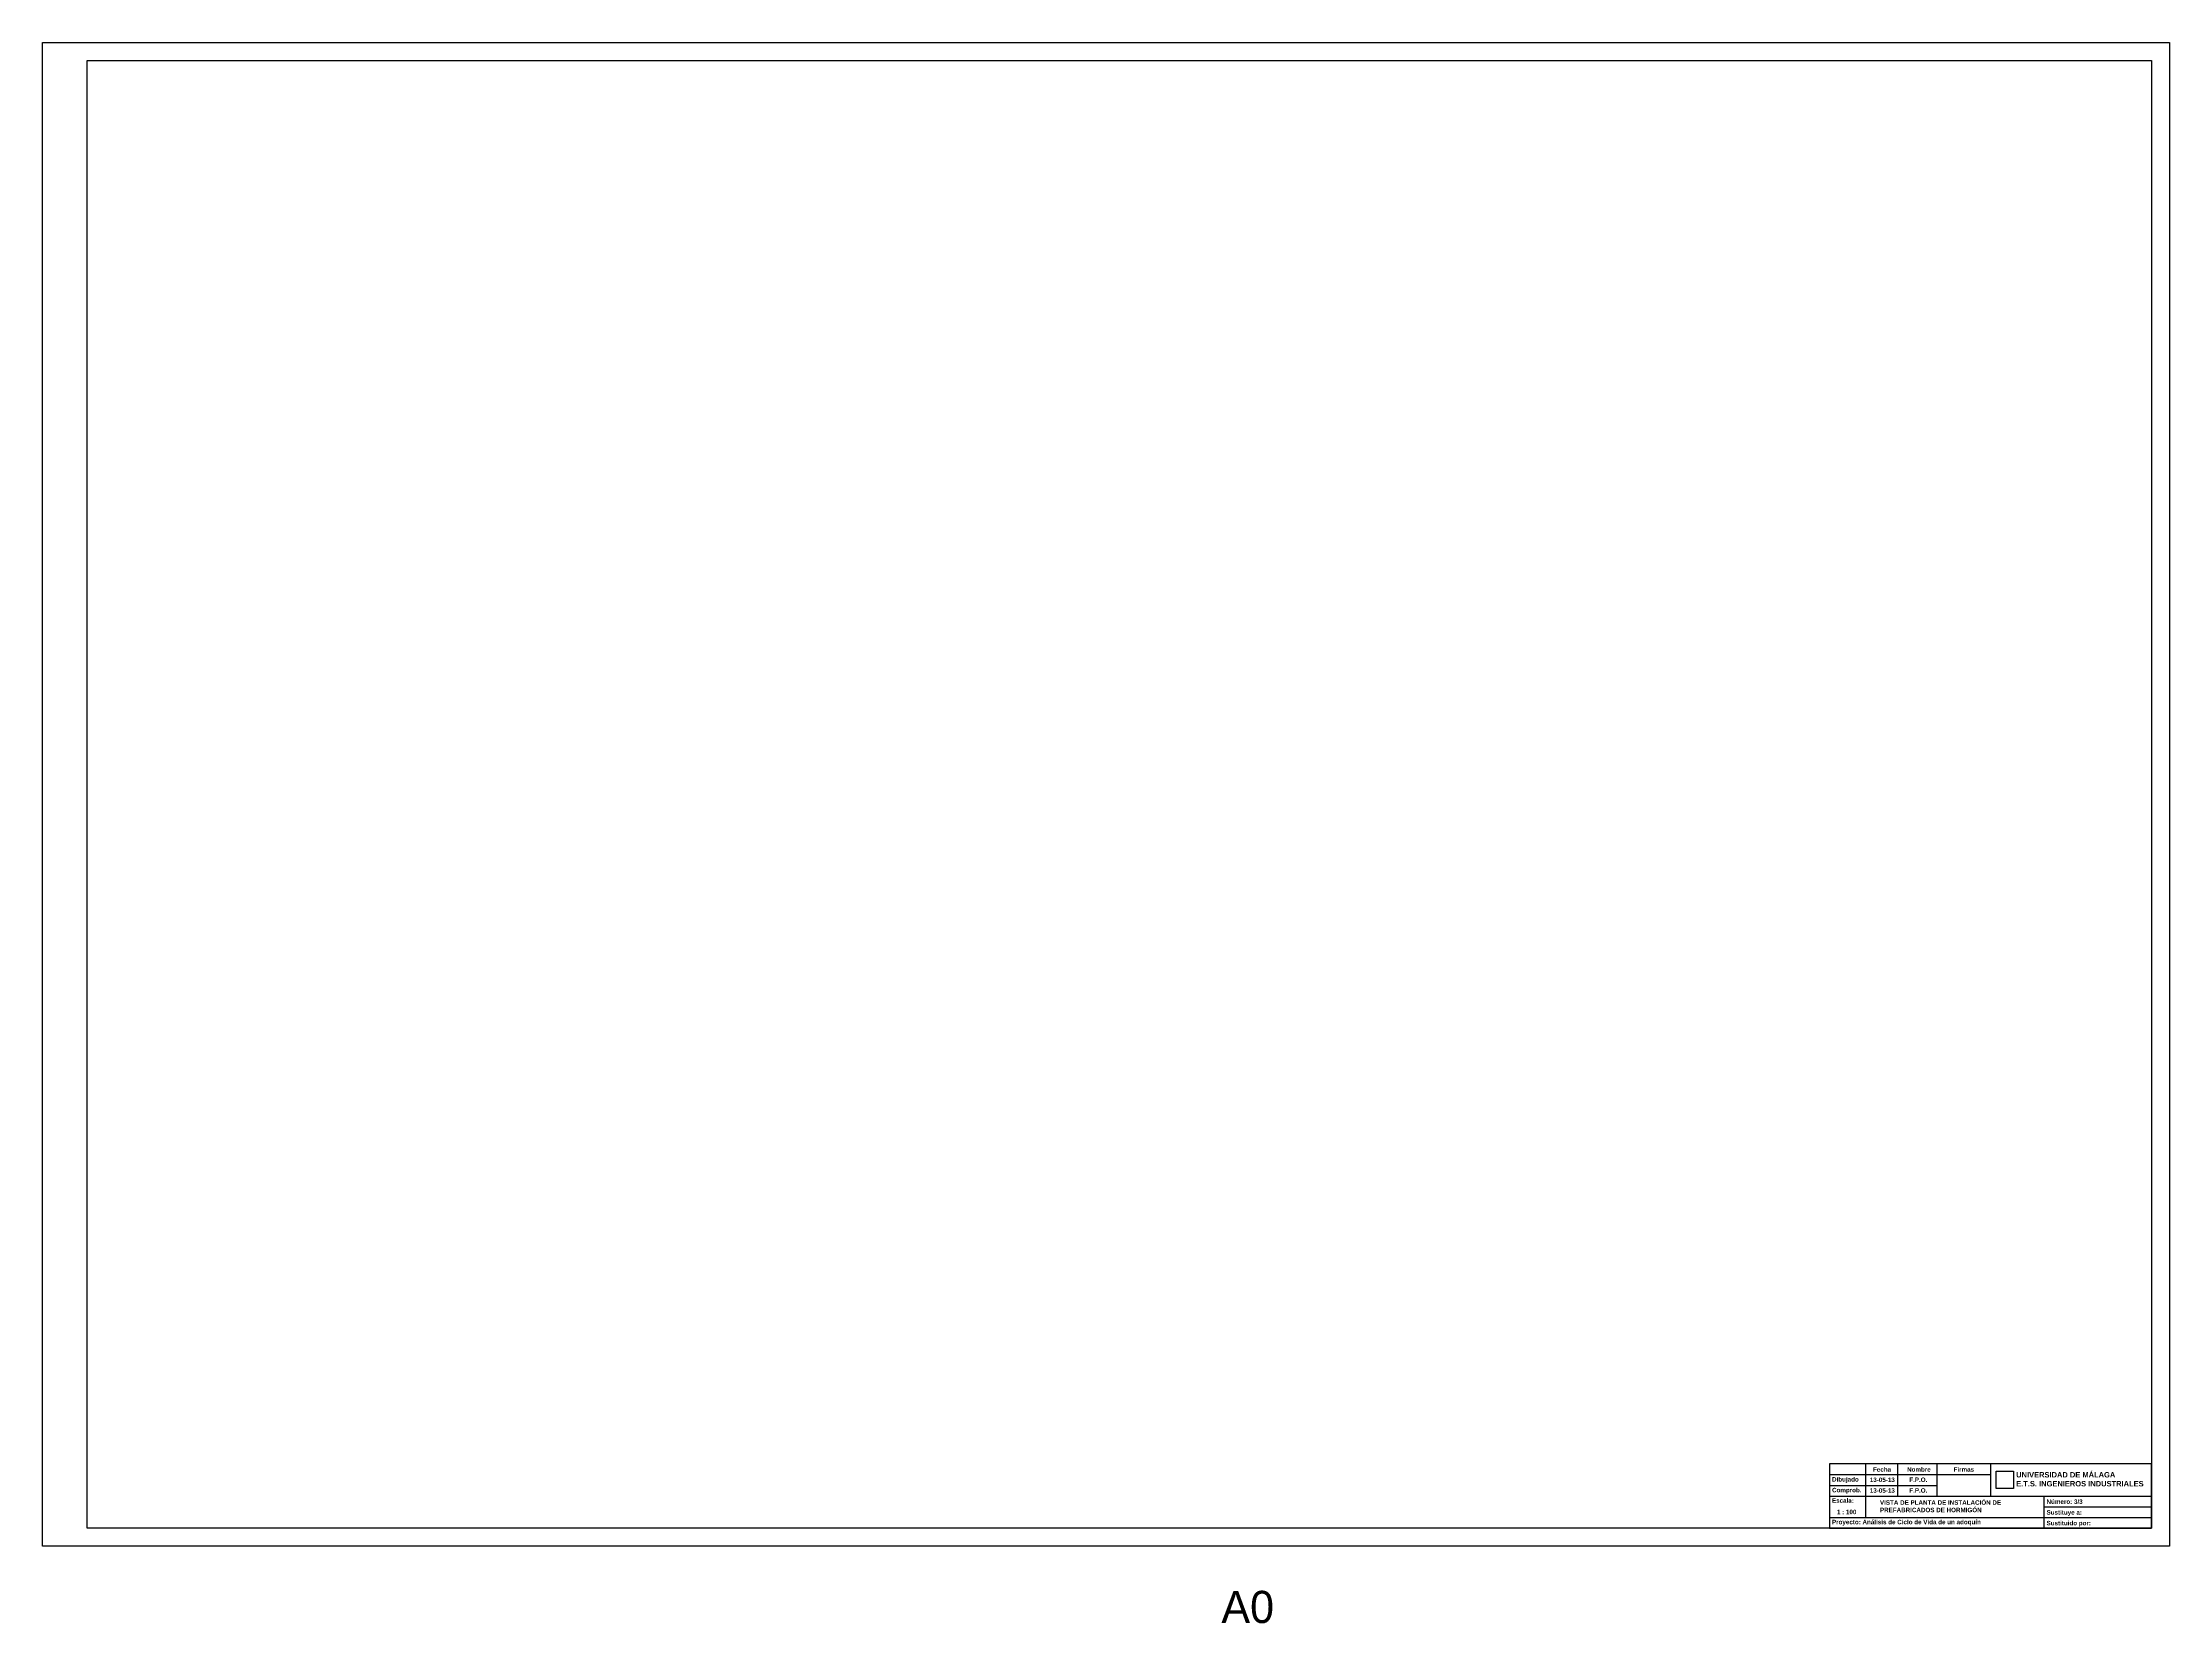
# Model space of a CAD drawing. Extents: x -115306 to 97263, y 46189 to 262006.
# Drawn here: x 96074 to 97263, y 212265 to 213149 of the extents above; entities that cross this region are included whole.
import ezdxf

# ---------------------------------------------------------------- set-up
doc = ezdxf.new("R2010")
doc.units = 0
doc.header["$LTSCALE"] = 508
doc.layers.add('INSTALACION_NUEVA', color=7, linetype='CONTINUOUS')
doc.styles.add('ARIAL-B', font='arialbd.ttf')
picture_1 = doc.add_image_def('image1.png', size_in_pixel=(236, 236))

msp = doc.modelspace()

# ---------------------------------------------------------------- linework, layer by layer
at = {"layer": 'INSTALACION_NUEVA', "linetype": 'Continuous'}
for p, q in [((96074, 212308), (96074, 213149)), ((96074, 213149), (97263, 213149)), ((97263, 213149), (97263, 212308)), ((96099, 213139), (97253, 213139)), ((96099, 212318), (96099, 213139)), ((97253, 213139), (97253, 212318)), ((97253, 212354), (97073, 212354)), ((97073, 212354), (97073, 212318)), ((97073, 212348), (97163, 212348)), ((97093, 212354), (97093, 212324)), ((97111, 212354), (97111, 212336)), ((97133, 212354), (97133, 212336)), ((97163, 212354), (97163, 212336)), ((97253, 212318), (97253, 212354)), ((97073, 212342), (97133, 212342)), ((97073, 212336), (97253, 212336)), ((97193, 212330), (97193, 212336)), ((97073, 212324), (97253, 212324)), ((97193, 212324), (97193, 212330)), ((97193, 212330), (97253, 212330)), ((97193, 212318), (97193, 212324)), ((97263, 212308), (96074, 212308)), ((97253, 212318), (96099, 212318)), ((97073, 212318), (97253, 212318)), ((97073, 212318), (97253, 212318))]:
    msp.add_line(p, q, dxfattribs=at)

# ---------------------------------------------------------------- texts
msp.add_text('A0', height=18, dxfattribs=at).set_placement((96733, 212265))
at = {"layer": 'INSTALACION_NUEVA', "char_height": 2.5, "attachment_point": 1, "style": 'ARIAL-B'}
for s, insert, width in [('Dibujado', (97074.37, 212346.61), 11.6225), ('Comprob.', (97074.37, 212340.62), 11.6225), ('Escala:', (97074.34, 212334.75), 11.6225), ('Proyecto: Análisis de Ciclo de Vida de un adoquín', (97074.34, 212322.75), 115.1799)]:
    msp.add_mtext(s, dxfattribs=dict(at, insert=insert, width=width))
at = {"layer": 'INSTALACION_NUEVA', "attachment_point": 1, "style": 'ARIAL-B'}
for s, insert, char_height in [('13-05-13', (97095.49, 212346.37), 2.5), ('Fecha', (97097.29, 212352.14), 2.5), ('Nombre', (97116.33, 212352.16), 2.5), ('F.P.O.', (97117.56, 212346.4), 2.5), ('Firmas', (97142.33, 212352.16), 2.5), ('UNIVERSIDAD DE MÁLAGA\\PE.T.S. INGENIEROS INDUSTRIALES', (97177.31, 212349.42), 3), ('13-05-13', (97095.49, 212340.37), 2.5), ('VISTA DE PLANTA DE INSTALACIÓN DE\\PPREFABRICADOS DE HORMIGÓN', (97101.17, 212333.64), 2.5), ('F.P.O.', (97117.56, 212340.4), 2.5), ('Número: 3/3', (97194.29, 212334.14), 2.5), ('1 : 100', (97077.11, 212328.38), 2.5), ('Sustituye a:', (97194.29, 212328.14), 2.5), ('Sustituido por:', (97194.29, 212322.14), 2.5)]:
    msp.add_mtext(s, dxfattribs=dict(at, insert=insert, char_height=char_height))

# ---------------------------------------------------------------- pictures from other files: only their frames are drawn
at = {"layer": 'INSTALACION_NUEVA', "linetype": 'Continuous'}
image = msp.add_image(picture_1, insert=(97166.13, 212340.22), size_in_units=(9.74, 9.74), dxfattribs=at)
image.dxf.flags = 7

doc.saveas('drawing.dxf')
